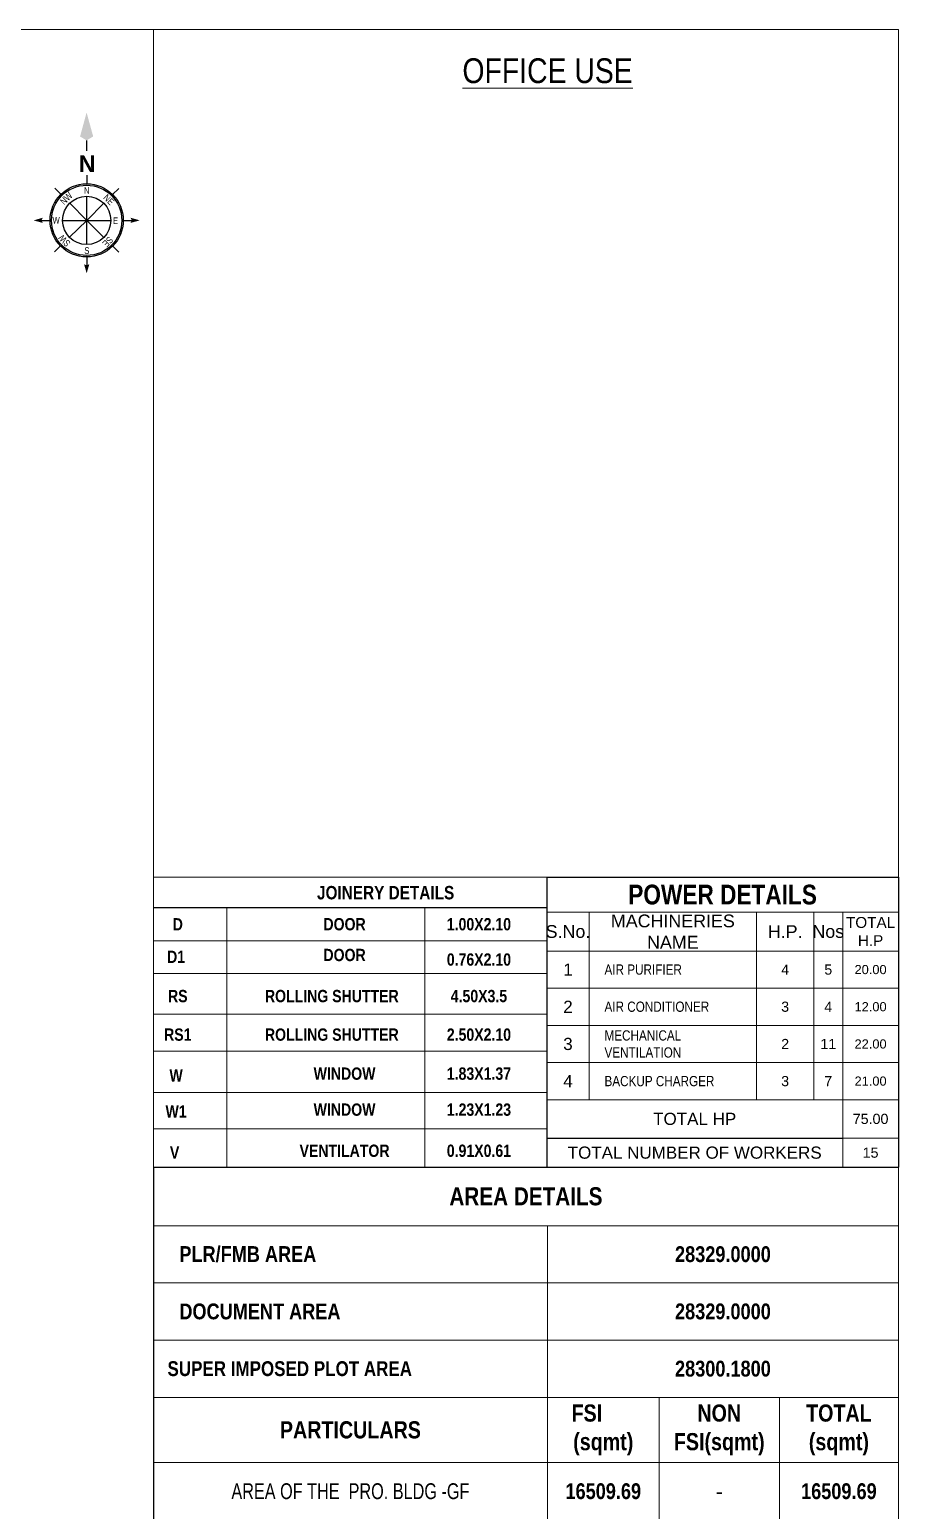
# Model space of a CAD drawing. Header units: metres. Extents: x -1560405 to -1559609, y 42907 to 43310.
# Drawn here: x -1559703.7 to -1559609, y 43005.7 to 43167.1 of the extents above; entities that cross this region are included whole.
import ezdxf

# ---------------------------------------------------------------- set-up
doc = ezdxf.new("R2010")
doc.units = ezdxf.units.M
doc.header["$LTSCALE"] = 750
doc.header["$MEASUREMENT"] = 0
doc.layers.get('0').update_dxf_attribs({"lineweight": 5})
for name, color, linetype in [('1', 213, 'Continuous'), ('doripalli', 144, 'Continuous'), ('LANDSCAPE', 54, 'Continuous')]:
    doc.layers.add(name, color=color, linetype=linetype)
doc.styles.add('2', font='swisscb.ttf', dxfattribs={"height": 0.23})
doc.styles.add('3', font='swissck.ttf', dxfattribs={"height": 0.28})
doc.styles.add('CIVIL TEC- HARI', font='ARIALNB.TTF', dxfattribs={"height": 0.3})
doc.styles.add('MSV', font='swissck.ttf', dxfattribs={"height": 0.3})
doc.styles.get("Standard").update_dxf_attribs({"font": 'arial.ttf'})

# ---------------------------------------------------------------- blocks, each defined once
blk = doc.blocks.new('*T500')
at = {"color": 0, "lineweight": 30}
for q in [(81.18, 0), (0, -75.33)]:
    blk.add_line((0, 0), q, dxfattribs=at)
at = {"color": 0, "linetype": 'ByBlock', "lineweight": -2}
for p, q in [((81.18, 0), (81.18, -75.33)), ((0, -6.37), (81.18, -6.37)), ((42.93, -6.37), (42.93, -75.33)), ((0, -12.61), (81.18, -12.61)), ((0, -18.85), (81.18, -18.85)), ((0, -25.09), (81.18, -25.09)), ((55.11, -25.09), (55.11, -63.3)), ((68.21, -25.09), (68.21, -63.3)), ((0, -32.2), (81.18, -32.2)), ((0, -38.47), (81.18, -38.47)), ((0, -44.74), (81.18, -44.74)), ((0, -51.02), (81.18, -51.02)), ((0, -57.29), (81.18, -57.29)), ((0, -63.3), (81.18, -63.3)), ((0, -69.31), (81.18, -69.31)), ((0, -75.33), (81.18, -75.33))]:
    blk.add_line(p, q, dxfattribs=at)
at = {"color": 0, "insert": (40.59, -3.18), "char_height": 1.9716, "width": 81.0479, "attachment_point": 5, "style": '2'}
blk.add_mtext('{\\fSwis721 Cn BT|b1|i0|c0|p34;AREA DETAILS}', dxfattribs=at)
at = {"color": 0}
for s, insert, char_height, width, attachment_point in [('{\\fSwis721 Cn BT|b1|i0|c0|p34;     PLR/FMB AREA}', (0.07, -9.49), 1.7251, 42.7922, 4), ('{\\fSwis721 Cn BT|b1|i0|c0|p34;28329.0000', (62.06, -9.49), 1.7251, 38.1202, 5), ('{\\fSwis721 Cn BT|b1|i0|c0|p34;     DOCUMENT AREA}', (0.07, -15.73), 1.7251, 42.7922, 4), ('{\\fSwis721 Cn BT|b1|i0|c0|p34;28329.0000', (62.06, -15.73), 1.7251, 38.1202, 5), ('{\\fSwis721 Cn BT|b1|i0|c0|p34;  \\H1.0933x; SUPER IMPOSED PLOT AREA}', (0.07, -21.97), 1.4787, 42.7922, 4), ('{\\fSwis721 Cn BT|b1|i0|c0|p34;28300.1800', (62.06, -21.97), 1.7251, 38.1202, 5), ('-', (61.66, -35.33), 1.73, 12.5378, 5), ('{\\fSwis721 Cn BT|b1|i0|c0|p34;\\C7;16509.69}', (74.7, -35.33), 1.7251, 12.4079, 5), ('-', (61.66, -41.61), 1.73, 12.5378, 5), ('{\\fSwis721 Cn BT|b1|i0|c0|p34;\\C7;310.81}', (74.7, -41.61), 1.7251, 12.4079, 5), ('-', (61.66, -47.88), 1.73, 12.5378, 5), ('{\\fSwis721 Cn BT|b1|i0|c0|p34;\\C7;154.49}', (74.7, -47.88), 1.7251, 12.4079, 5), ('{\\fSwis721 Cn BT|b1|i0|c0|p34;\\C7;6.25}', (74.7, -54.15), 1.7251, 12.4079, 5), ('-', (49.02, -54.15), 1.75, 11.6171, 5), ('{\\fSwis721 Cn BT|b1|i0|c0|p34;\\C7;16974.99}', (49.02, -60.3), 1.7251, 11.6171, 5), ('{\\fSwis721 Cn BT|b1|i0|c0|p34;\\C7;16981.24}', (74.7, -60.3), 1.7251, 12.4079, 5), ('{\\fSwis721 Cn BT|b1|i0|c0|p34;\\C7;-}', (61.66, -60.3), 1.7251, 12.5378, 5)]:
    blk.add_mtext(s, dxfattribs=dict(at, insert=insert, char_height=char_height, width=width, attachment_point=attachment_point))
at = {"color": 1, "style": '2'}
for s, insert, char_height, width, attachment_point in [('{\\fSwis721 Cn BT|b1|i0|c0|p34;\\C7;FSI       (sqmt)}', (49.02, -28.64), 1.873, 12.046, 5), ('{\\fSwis721 Cn BT|b1|i0|c0|p34;\\C7;NON FSI(sqmt)}', (61.66, -28.64), 1.873, 12.9666, 5), ('{\\fSwis721 Cn BT|b1|i0|c0|p34;\\C7;TOTAL (sqmt)}', (74.7, -28.64), 1.873, 12.8367, 5), ('{\\fSwis721 Cn BT|b1|i0|c0|p34;\\C7;PARTICULARS }', (21.46, -28.64), 1.873, 42.7922, 5), ('{\\fSwis721 LtCn BT|b0|i0|c0|p34;\\C0;AREA OF THE  PRO. BLDG -GF }', (21.46, -35.33), 1.7251, 42.7922, 5), ('{\\C0;16509.69', (49.02, -35.33), 1.7251, 11.6171, 5), ('{\\fSwis721 LtCn BT|b0|i0|c0|p34;\\C0;AREA OF THE  PRO. BLDG (MF -1)}', (21.46, -41.61), 1.7251, 42.7922, 5), ('{\\C0;310.81', (49.02, -41.61), 1.7251, 11.6171, 5), ('{\\fSwis721 LtCn BT|b0|i0|c0|p34;\\C0;AREA OF THE  PRO. BLDG (MF - 2)}', (21.46, -47.88), 1.7251, 42.7922, 5), ('{\\C0;154.49', (49.02, -47.88), 1.7251, 11.6171, 5), ('{\\fSwis721 LtCn BT|b0|i0|c0|p34;\\C0;AREA OF THE  PRO. GAURD ROOM}', (21.46, -54.15), 1.7251, 42.7922, 5), ('{\\C0;6.25', (61.66, -54.15), 1.725, 12.5378, 5), ('{\\C7;TOTAL AREA}', (21.46, -60.3), 1.7251, 42.7922, 5), ('{\\C7; PLOT COVERAGE  - (P.C.) %}', (0.59, -66.31), 1.7251, 41.7521, 4), ('{\\fSwis721 LtCn BT|b0|i0|c0|p34;\\C256;58.28}', (62.06, -66.31), 1.7251, 37.5503, 5), ('{\\C7; FLOOR SPACE INDEX - (FSI)}', (0.59, -72.32), 1.7251, 41.7521, 4), ('{\\C256;0.5994}', (62.06, -72.32), 1.9716, 37.5503, 5)]:
    blk.add_mtext(s, dxfattribs=dict(at, insert=insert, char_height=char_height, width=width, attachment_point=attachment_point))
blk = doc.blocks.new('*T501')
at = {"color": 0, "lineweight": 30}
for p, q in [((0, 0), (38.33, 0)), ((0, 0), (0, -31.63)), ((38.33, 0), (38.33, -31.63)), ((0, -28.45), (32.26, -28.45)), ((0, -31.63), (32.26, -31.63))]:
    blk.add_line(p, q, dxfattribs=at)
at = {"color": 0, "linetype": 'ByBlock', "lineweight": -2}
for p, q in [((0, -3.81), (38.33, -3.81)), ((4.64, -3.81), (4.64, -24.27)), ((22.85, -3.81), (22.85, -24.27)), ((29.12, -3.81), (29.12, -24.27)), ((32.26, -3.81), (32.26, -31.63)), ((0, -8.05), (38.33, -8.05)), ((0, -12.1), (38.33, -12.1)), ((0, -16.16), (38.33, -16.16)), ((0, -20.22), (38.33, -20.22)), ((0, -24.27), (38.33, -24.27)), ((32.26, -28.45), (38.33, -28.45)), ((32.26, -31.63), (38.33, -31.63))]:
    blk.add_line(p, q, dxfattribs=at)
at = {"color": 0}
for s, insert, char_height, width, attachment_point in [('{\\fSwis721 Cn BT|b1|i0|c0|p34;\\C7;POWER DETAILS}', (19.17, -1.91), 2.1547, 37.8529, 5), ('MACHINERIES NAME', (13.75, -5.93), 1.3923, 17.729, 5), ('TOTAL H.P', (35.3, -5.93), 1.191, 5.5885, 5), ('S.No.', (2.32, -5.93), 1.392, 4.166, 5), ('H.P.', (25.99, -5.93), 1.392, 5.7956, 5), ('Nos', (30.69, -5.93), 1.392, 2.6644, 5), ('1', (2.32, -10.08), 1.33, 4.166, 5), ('{\\fSwis721 BlkCn BT|b0|i0|c0|p34;\\C7;AIR PURIFIER}', (6.3, -10.08), 1.1138, 14.8914, 4), ('4', (25.99, -10.08), 1.11, 4.284, 5), ('5', (30.69, -10.08), 1.11, 2.6644, 5), ('20.00', (35.3, -10.08), 1, 4.0769, 5), ('2', (2.32, -14.13), 1.33, 4.166, 5), ('{\\fSwis721 BlkCn BT|b0|i0|c0|p34;\\C7;AIR CONDITIONER}', (6.3, -14.13), 1.1138, 14.8914, 4), ('3', (25.99, -14.13), 1.11, 4.284, 5), ('4', (30.69, -14.13), 1.11, 2.6644, 5), ('12.00', (35.3, -14.13), 1, 4.0769, 5), ('3', (2.32, -18.19), 1.33, 4.166, 5), ('{\\fSwis721 BlkCn BT|b0|i0|c0|p34;\\C7;MECHANICAL VENTILATION}', (6.3, -18.19), 1.1138, 14.8914, 4), ('2', (25.99, -18.19), 1.11, 4.284, 5), ('11', (30.69, -18.19), 1.114, 2.6644, 5), ('22.00', (35.3, -18.19), 1, 4.0769, 5), ('4', (2.32, -22.24), 1.33, 4.166, 5), ('{\\fSwis721 BlkCn BT|b0|i0|c0|p34;\\C7;BACKUP CHARGER}', (6.3, -22.24), 1.1138, 14.8914, 4), ('3', (25.99, -22.24), 1.11, 4.284, 5), ('7', (30.69, -22.24), 1.11, 2.6644, 5), ('21.00', (35.3, -22.24), 1, 4.0769, 5), ('TOTAL HP', (16.13, -26.36), 1.326, 31.787, 5), ('75.00', (35.3, -26.36), 1.114, 4.0769, 5), ('TOTAL NUMBER OF WORKERS', (16.13, -30.04), 1.326, 31.787, 5), ('15', (35.3, -30.04), 1.114, 4.0769, 5)]:
    blk.add_mtext(s, dxfattribs=dict(at, insert=insert, char_height=char_height, width=width, attachment_point=attachment_point))
blk = doc.blocks.new('A$C56EA0E37')
for points in [[(5.77, 17.53), (5.06, 14.92), (5.77, 14.49)], [(5.77, 14.49), (6.49, 14.92), (5.77, 17.53)], [(0, 5.77), (1, 6.06), (0.86, 5.77)], [(1, 5.49), (0.86, 5.77), (0, 5.77)], [(10.56, 6.06), (10.7, 5.77), (11.56, 5.77)], [(11.56, 5.77), (10.56, 5.49), (10.7, 5.77)], [(5.78, 0), (5.49, 1), (5.78, 0.86)], [(6.07, 1), (5.78, 0.86), (5.78, 0)]]:
    blk.add_solid(points)
at = {"layer": 'LANDSCAPE', "color": 1, "lineweight": 30, "ltscale": 20}
for p, q in [((5.77, 14.49), (5.77, 13.36)), ((5.78, 10.7), (5.78, 9.76)), ((2.98, 8.61), (2.32, 9.27)), ((5.78, 3.14), (5.78, 8.4)), ((8.61, 8.58), (9.27, 9.24)), ((5.79, 5.77), (3.93, 7.64)), ((5.78, 5.77), (7.65, 7.63)), ((0.86, 5.77), (1.79, 5.77)), ((3.15, 5.77), (8.41, 5.77)), ((5.79, 5.77), (3.9, 3.93)), ((5.78, 5.77), (7.65, 3.92)), ((9.77, 5.77), (10.7, 5.77)), ((2.93, 2.98), (2.27, 2.33)), ((5.78, 1.78), (5.78, 0.86)), ((8.62, 2.96), (9.27, 2.31))]:
    blk.add_line(p, q, dxfattribs=at)
for radius in [3.99, 3.83, 2.63]:
    blk.add_circle((5.78, 5.77), radius, dxfattribs=at)
at = {"layer": 'doripalli', "color": 4, "lineweight": 30, "style": '3'}
for s, rotation, p in [('NW', 45, (3.32, 7.41)), ('NE', 315, (7.53, 8.18)), ('SW', 135, (4.09, 3.34)), ('SE', 225, (8.22, 4.08))]:
    blk.add_text(s, height=0.73, rotation=rotation, dxfattribs=at).set_placement(p)
for s, p in [('N', (5.48, 8.68)), ('W', (2.06, 5.42)), ('E', (8.64, 5.36)), ('S', (5.52, 2.11))]:
    blk.add_text(s, height=0.73, dxfattribs=at).set_placement(p)
at = {"layer": 'doripalli', "color": 3, "lineweight": 30, "ltscale": 20, "insert": (4.91, 12.85), "char_height": 1.824, "width": 1.5846, "attachment_point": 1, "style": '3'}
blk.add_mtext('\\A1;{\\fSwis721 BlkOul BT|b1|i0|c0|p82;\\C4;N}', dxfattribs=at)

msp = doc.modelspace()

# ---------------------------------------------------------------- linework, layer by layer
at = {"color": 7, "ltscale": 0.25}
for p, q in [((-1559647.30851, 43074.73396), (-1559690.16561, 43074.73396)), ((-1559690.16561, 43071.38431), (-1559647.30852, 43071.38431)), ((-1559690.16561, 43067.80784), (-1559647.30852, 43067.80784)), ((-1559690.16561, 43067.80784), (-1559647.30852, 43067.80784)), ((-1559690.16561, 43064.23138), (-1559647.30852, 43064.23138)), ((-1559690.16561, 43064.23138), (-1559647.30852, 43064.23138)), ((-1559690.16561, 43059.80377), (-1559647.30852, 43059.80377)), ((-1559690.16561, 43055.77504), (-1559647.30852, 43055.77504)), ((-1559690.16561, 43051.26666), (-1559647.30852, 43051.26666)), ((-1559690.16561, 43047.29162), (-1559647.30852, 43047.29162)), ((-1559690.16561, 43043.10821), (-1559647.30852, 43043.10821))]:
    msp.add_line(p, q, dxfattribs=at)
at = {"color": 7}
for p, q in [((-1559690.16561, 43074.73396), (-1559690.16561, 43071.38431)), ((-1559647.30852, 43043.10821), (-1559647.30851, 43074.73218)), ((-1559690.16561, 43043.10821), (-1559690.16561, 43071.38431)), ((-1559690.16561, 43071.38431), (-1559647.30852, 43071.38431)), ((-1559682.17899, 43043.10821), (-1559682.17899, 43071.38432)), ((-1559660.58004, 43043.10821), (-1559660.58004, 43071.38431))]:
    msp.add_line(p, q, dxfattribs=at)
at = {"color": 7, "linetype": 'ByBlock', "lineweight": -2, "ltscale": 0.05}
msp.add_line((-1559647.30851, 43071.38432), (-1559690.16561, 43071.38432), dxfattribs=at)
at = {"color": 7}
msp.add_lwpolyline([(-1559608.97831, 43167.13879), (-1559943.01255, 43167.13879), (-1559943.01255, 42906.74882), (-1559608.97831, 42906.74882)], close=True, dxfattribs=at)
at = {"color": 7, "elevation": 0}
msp.add_lwpolyline([(-1559690.16561, 43074.73396), (-1559608.97831, 43074.73396), (-1559608.97831, 43167.13879), (-1559690.16561, 43167.13879)], close=True, dxfattribs=at)

# ---------------------------------------------------------------- block references
for name, p in [('*T501', (-1559647.30852, 43074.73396)), ('*T500', (-1559690.16161, 43043.10821))]:
    msp.add_blockref(name, p)
at = {"layer": '1', "color": 1}
msp.add_blockref('A$C56EA0E37', (-1559703.22423, 43140.57136), dxfattribs=at)

# ---------------------------------------------------------------- texts
at = {"color": 7, "style": 'MSV'}
msp.add_text('%%UOFFICE USE', height=2.7, dxfattribs=at).set_placement((-1559656.49144, 43161.30924))
at = {"color": 7, "ltscale": 0.25, "attachment_point": 5, "style": 'CIVIL TEC- HARI'}
for s, insert, char_height, width in [('JOINERY DETAILS', (-1559664.86275, 43073.03427), 1.4601418, 41.4087401), ('D', (-1559687.51531, 43069.59607), 1.34033, 4.6613462), ('DOOR', (-1559669.33975, 43069.59607), 1.340333, 24.851731), ('1.00X2.10', (-1559654.69356, 43069.59607), 1.340333, 18.898902), ('D1', (-1559687.6995, 43066.05208), 1.340333, 4.6613462), ('DOOR', (-1559669.33981, 43066.24141), 1.340333, 24.851731), ('0.76X2.10', (-1559654.69356, 43065.74454), 1.340333, 18.898902), ('RS', (-1559687.51531, 43061.76218), 1.340333, 4.6613462), ('ROLLING SHUTTER', (-1559670.72963, 43061.76218), 1.3403332, 27.6315031), ('4.50X3.5', (-1559654.69356, 43061.76218), 1.340333, 18.898902), ('RS1', (-1559687.51531, 43057.56106), 1.340333, 4.6613462), ('ROLLING SHUTTER', (-1559670.72963, 43057.56106), 1.3403332, 27.6315031), ('2.50X2.10', (-1559654.69356, 43057.56106), 1.340333, 18.898902), ('W', (-1559687.69945, 43053.11545), 1.34033, 4.6613462), ('WINDOW', (-1559669.33975, 43053.30478), 1.340333, 24.851731), ('1.83X1.37', (-1559654.69356, 43053.30478), 1.340333, 18.898902), ('WINDOW', (-1559669.33975, 43049.38199), 1.340333, 24.851731), ('1.23X1.23', (-1559654.69356, 43049.38199), 1.340333, 18.898902), ('W1', (-1559687.69945, 43049.19266), 1.340333, 4.6613462), ('V', (-1559687.8612, 43044.70711), 1.34033, 4.6613462), ('VENTILATOR', (-1559669.33975, 43044.89644), 1.340333, 24.851731), ('\\pt9.38233;0.91X0.61', (-1559654.69356, 43044.89644), 1.3403332, 18.898902)]:
    msp.add_mtext(s, dxfattribs=dict(at, insert=insert, char_height=char_height, width=width))

doc.saveas('drawing.dxf')
